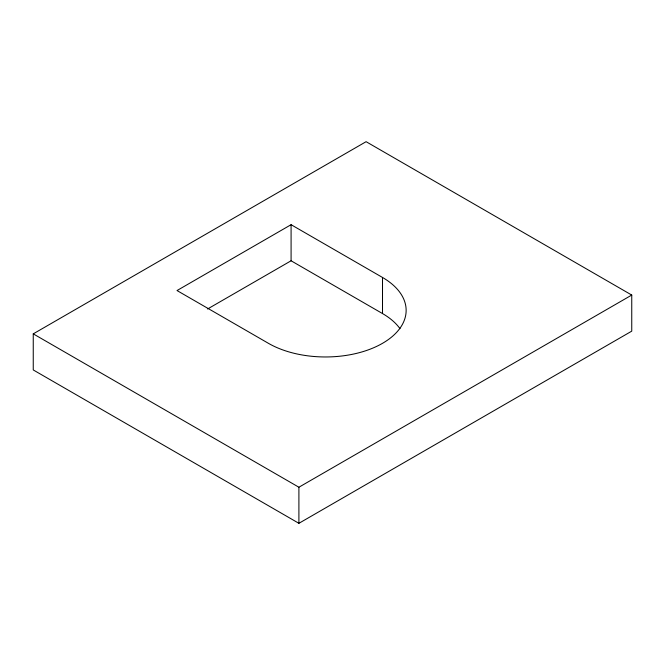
<?xml version="1.0" encoding="UTF-8"?>
<svg xmlns="http://www.w3.org/2000/svg" width="665" height="665" viewBox="0 0 665 665"><rect width="100%" height="100%" fill="white"/><g stroke="black" fill="none" stroke-linecap="round" stroke-linejoin="round"><path stroke-width="1" d="M33.25 333.855L366.099 141.687L631.75 295.06L631.75 331.145L298.901 523.313L33.25 369.94L33.25 333.855L298.901 487.229L631.75 295.06M291.087 224.687L177.015 290.547L268.427 343.323A80.665 46.567 0 0 0 382.508 343.323A80.665 46.567 0 0 0 382.508 277.463L291.087 224.687L291.087 260.78L382.508 313.556A80.665 46.567 0 0 1 399.989 328.66M207.555 309.001L291.087 260.78M382.508 277.463L382.508 313.556M298.901 487.229L298.901 523.313"/></g></svg>
